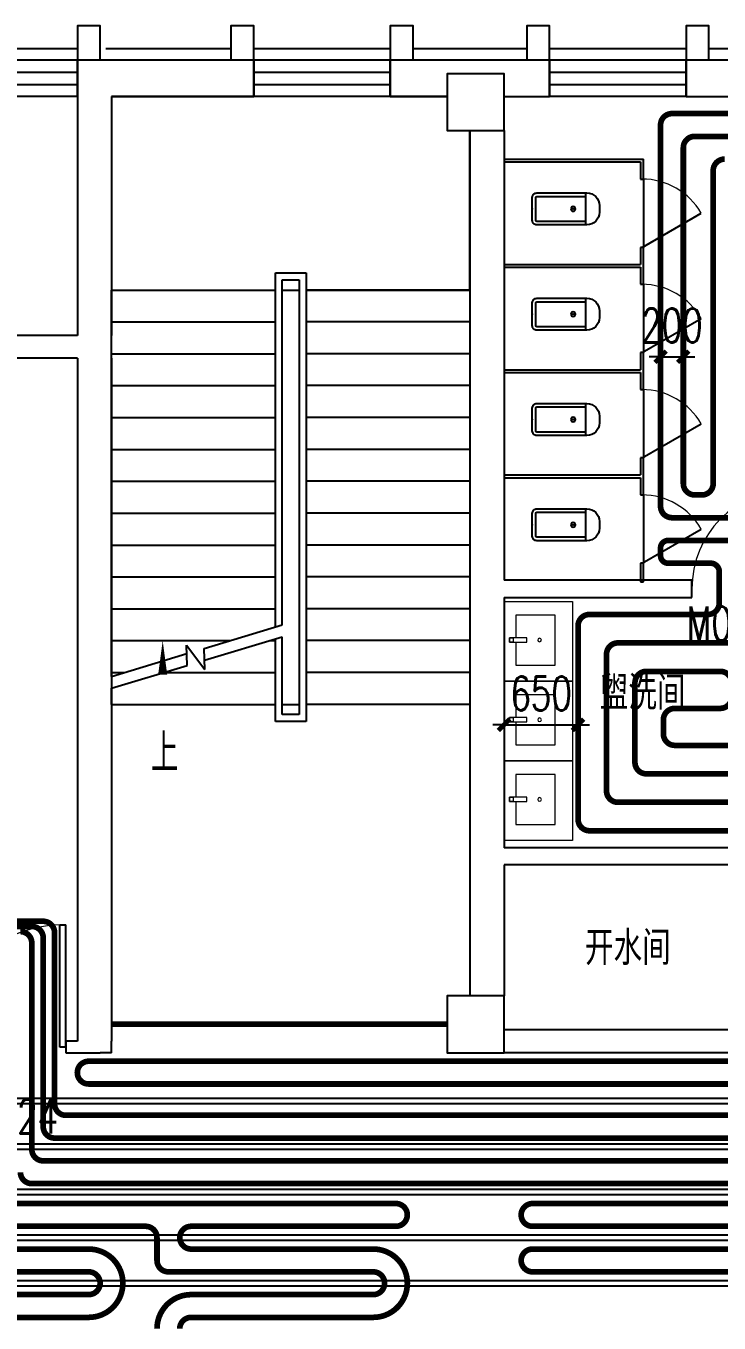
# Model space of a CAD drawing. Extents: x 2430460 to 2514560, y -608375 to -364775.
# Drawn here: x 2487580 to 2493671, y -386173 to -374778 of the extents above; entities that cross this region are included whole.
import ezdxf

# ---------------------------------------------------------------- set-up
doc = ezdxf.new("R2010")
doc.units = 0
doc.header["$LTSCALE"] = 1000
doc.header["$MEASUREMENT"] = 0
doc.linetypes.add('CENTER', pattern=[2, 1.25, -0.25, 0.25, -0.25])
doc.layers.add('A-FLOR-IDEN', color=7, linetype='Continuous', lineweight=20)
doc.layers.add('A-LVTRY', color=145, linetype='Continuous', lineweight=20)
for name, color, linetype in [('COLUMN', 9, 'Continuous'), ('DIM_SYMB', 3, 'Continuous'), ('LATRINE', 6, 'Continuous'), ('LVTRY', 6, 'Continuous'), ('PIPE-地暖供', 4, 'Continuous'), ('STAIR', 2, 'Continuous'), ('TH_DIM', 3, 'Continuous'), ('WALL', 9, 'Continuous'), ('WINDOW', 4, 'Continuous'), ('WINDOW_TEXT', 7, 'Continuous'), ('木龙骨', 23, 'Continuous'), ('立面', 254, 'Continuous')]:
    doc.layers.add(name, color=color, linetype=linetype)
doc.styles.add('_TCH_DIM', font='SIMPLEX', dxfattribs={"bigfont": 'GBCBIG'})
doc.styles.add('_TCH_DIM_T3', font='SIMPLEX', dxfattribs={"width": 0.705882, "bigfont": 'GBCBIG'})
doc.styles.add('_TCH_WINDOW', font='SIMPLEX', dxfattribs={"height": 3.5, "bigfont": 'GBCBIG'})
doc.styles.add('ROS', font='simhei.ttf', dxfattribs={"width": 0.7})
doc.dimstyles.new('_TCH_ARCH&&100', dxfattribs={"dimtxt": 297.5, "dimasz": 100, "dimexe": 250, "dimexo": 300, "dimgap": 126.25, "dimtad": 1, "dimdec": 0, "dimzin": 0, "dimdsep": 46, "dimtxsty": '_TCH_DIM_T3', "dimblk": 'ARCHTICK', "dimcen": 0.09, "dimclrt": 7, "dimazin": 2, "dimtfac": 1, "dimtdec": 0, "dimtix": 1, "dimtmove": 2, "dimatfit": 3, "dimfxl": 30, "dimtolj": 1, "dimtzin": 0, "dimarcsym": 0})

# ---------------------------------------------------------------- blocks, each defined once
blk = doc.blocks.new('A$C549865D3')
at = {"layer": 'A-LVTRY'}
blk.add_lwpolyline([(299, 430), (550, 430), (550, 0), (0, 0), (0, 430), (252, 430)], dxfattribs=at)
for points in [[(252, 500), (252, 458), (299, 458), (299, 500)], [(299, 500), (299, 310), (252, 310), (252, 500)]]:
    blk.add_lwpolyline(points, close=True, dxfattribs=at)
blk.add_circle((275, 170), 20, dxfattribs=at)
blk = doc.blocks.new('2313414')
at = {"layer": 'A-LVTRY'}
blk.add_lwpolyline([(1698294, -109163), (1698294, -108463), (1698894, -108463), (1698894, -109163)], close=True, dxfattribs=at)
at = {"layer": 'A-LVTRY', "xscale": -0.8, "yscale": 0.8, "zscale": 0.8, "rotation": 90}
blk.add_blockref('A$C549865D3', (1698741, -108582), dxfattribs=at)
blk = doc.blocks.new('$lvtry$00000200')
at = {"color": 0}
for p, q in [((-110, -40), (-110, -470)), ((100, -30), (-100, -30)), ((110, -470), (110, -40))]:
    blk.add_line(p, q, dxfattribs=at)
blk.add_lwpolyline([(100, 0), (-100, 0, 0.414214), (-140, -40), (-140, -480, 0.414214), (-30, -590), (30, -590, 0.414214), (140, -480), (140, -40, 0.414214)], format="xyb", close=True, dxfattribs=at)
blk.add_lwpolyline([(140, -470), (-140, -470)], dxfattribs=at)
blk.add_circle((0, -359), 20, dxfattribs=at)
for centre, start, end in [((-100, -40), 90, 180), ((100, -40), 0, 90)]:
    blk.add_arc(centre, 10, start, end, dxfattribs=at)
for p in [(0, 0), (0, -359)]:
    blk.add_point(p, dxfattribs=at)
blk = doc.blocks.new('_FZHK')
blk.add_lwpolyline([(-0.5, -0.5), (0.5, -0.5), (0.5, 0.5), (-0.5, 0.5)], close=True)
blk = doc.blocks.new('$WINLIB2D$00000001')
at = {"color": 0}
for points in [[(-0.5, 0.5), (-0.5, -0.5)], [(-0.5, 0.5), (0.5, 0.5)], [(0.5, -0.5), (0.5, 0.5)], [(0.5, 0.1667), (-0.5, 0.1667)], [(0.5, -0.1667), (-0.5, -0.1667)], [(-0.5, -0.5), (0.5, -0.5)]]:
    blk.add_lwpolyline(points, dxfattribs=at)
blk = doc.blocks.new('$DorLib2D$00000001')
for p, q in [((0.45, 0.975), (0.5, 0.975)), ((0.45, 0), (0.45, 0.975)), ((0.5, 0), (0.5, 0.975)), ((0.5, 0), (0.45, 0))]:
    blk.add_line(p, q)
at = {"lineweight": 13}
blk.add_arc((0.475, 0), 0.975, 91.4693, 180, dxfattribs=at)
blk = doc.blocks.new('$TCHSYS$APDOOR2D')
blk.add_line((0.5, 0), (0, 0.866))
at = {"lineweight": 13}
blk.add_arc((0.5, 0), 1, 120, 180, dxfattribs=at)
blk = doc.blocks.new('A$C7281566F')
for points in [[(-49.5, 19089.4), (-49.5, 19389.4), (-249.5, 19389.4), (-249.5, 19089.4)], [(1300.5, 19089.4), (1300.5, 19389.4), (1100.5, 19389.4), (1100.5, 19089.4)], [(1300.5, 19089.4), (1300.5, 19389.4), (1100.5, 19389.4), (1100.5, 19089.4)], [(2700.5, 19089.4), (2700.5, 19389.4), (2500.5, 19389.4), (2500.5, 19089.4)], [(3900.5, 19089.4), (3900.5, 19389.4), (3700.5, 19389.4), (3700.5, 19089.4)], [(5300.5, 19089.4), (5300.5, 19389.4), (5100.5, 19389.4), (5100.5, 19089.4)], [(-249.5, 19189.4), (-1449.5, 19189.4)], [(1100.5, 19189.4), (0.5, 19189.4)], [(1100.5, 19189.4), (0.5, 19189.4)], [(2500.5, 19189.4), (1300.5, 19189.4)], [(3700.5, 19189.4), (2700.5, 19189.4)], [(5100.5, 19189.4), (3900.5, 19189.4)], [(6400.5, 19189.4), (5300.5, 19189.4)]]:
    blk.add_lwpolyline(points)
at = {"layer": 'DIM_SYMB'}
blk.add_lwpolyline([(500.5, 13289.4, 0, 0, 0), (500.5, 13989.4, 0, 80, 0), (500.5, 13689.4, 0, 0, 0)], format="xyseb", dxfattribs=at)
at = {"layer": 'LATRINE'}
for p, q in [((3500.5, 18219.4), (4725.5, 18219.4)), ((3500.5, 18219.4), (3500.5, 18194.4)), ((3500.5, 18194.4), (4700.5, 18194.4)), ((4700.5, 18194.4), (4700.5, 18044.4)), ((4725.5, 18044.4), (4725.5, 18219.4)), ((4700.5, 18044.4), (4725.5, 18044.4)), ((4725.5, 18044.4, 400), (4725.5, 17444.4, 400)), ((4725.5, 17444.4), (4700.5, 17444.4)), ((4700.5, 17444.4), (4700.5, 17294.4)), ((4725.5, 17281.9), (4725.5, 17444.4)), ((3500.5, 17294.4), (4700.5, 17294.4)), ((3500.5, 17294.4), (3500.5, 17269.4)), ((3500.5, 17269.4), (4700.5, 17269.4)), ((4700.5, 17269.4), (4700.5, 17119.4)), ((4725.5, 17119.4), (4725.5, 17281.9)), ((4700.5, 17119.4), (4725.5, 17119.4)), ((4725.5, 17119.4, 400), (4725.5, 16519.4, 400)), ((4725.5, 16519.4), (4700.5, 16519.4)), ((4700.5, 16519.4), (4700.5, 16369.4)), ((4725.5, 16356.9), (4725.5, 16519.4)), ((3500.5, 16369.4), (4700.5, 16369.4)), ((3500.5, 16369.4), (3500.5, 16344.4)), ((3500.5, 16344.4), (4700.5, 16344.4)), ((4700.5, 16344.4), (4700.5, 16194.4)), ((4725.5, 16194.4), (4725.5, 16356.9)), ((4700.5, 16194.4), (4725.5, 16194.4)), ((4725.5, 16194.4, 400), (4725.5, 15594.4, 400)), ((4725.5, 15594.4), (4700.5, 15594.4)), ((4700.5, 15594.4), (4700.5, 15444.4)), ((4725.5, 15431.9), (4725.5, 15594.4)), ((3500.5, 15444.4), (4700.5, 15444.4)), ((3500.5, 15444.4), (3500.5, 15419.4)), ((3500.5, 15419.4), (4700.5, 15419.4)), ((4700.5, 15419.4), (4700.5, 15269.4)), ((4725.5, 15269.4), (4725.5, 15431.9)), ((4700.5, 15269.4), (4725.5, 15269.4)), ((4725.5, 15269.4, 400), (4725.5, 14669.4, 400)), ((4725.5, 14669.4), (4700.5, 14669.4)), ((4700.5, 14669.4), (4700.5, 14506.9)), ((4725.5, 14506.9), (4725.5, 14669.4)), ((4700.5, 14506.9), (4725.5, 14506.9))]:
    blk.add_line(p, q, dxfattribs=at)
at = {"layer": 'STAIR'}
for p, q in [((3000.5, 18769.4), (50.5, 18769.4)), ((50.5, 18769.4), (50.5, 17069.4)), ((3200.5, 17069.4), (3200.5, 18469.4)), ((1490.5, 14109.5), (1490.5, 17219.4)), ((1490.5, 17219.4), (1760.5, 17219.4)), ((1760.5, 17219.4), (1760.5, 13279.4)), ((1550.5, 14127.6), (1550.5, 17159.4)), ((1550.5, 17159.4), (1700.5, 17159.4)), ((1700.5, 17159.4), (1700.5, 13339.4)), ((50.5, 13675.5), (50.5, 17069.4)), ((50.5, 17069.4), (1490.5, 17069.4)), ((50.5, 17069.4), (1490.5, 17069.4)), ((1550.5, 14127.6), (1550.5, 17069.4)), ((1550.5, 17069.4), (1700.5, 17069.4)), ((1700.5, 17069.4), (1700.5, 13429.4)), ((3200.5, 17069.4), (1760.5, 17069.4)), ((1760.5, 17069.4), (3200.5, 17069.4)), ((3200.5, 17069.4), (3200.5, 13429.4)), ((50.5, 16789.4), (1490.5, 16789.4)), ((3200.5, 16789.4), (1760.5, 16789.4)), ((50.5, 16509.4), (1490.5, 16509.4)), ((3200.5, 16509.4), (1760.5, 16509.4)), ((50.5, 16229.4), (1490.5, 16229.4)), ((3200.5, 16229.4), (1760.5, 16229.4)), ((50.5, 15949.4), (1490.5, 15949.4)), ((3200.5, 15949.4), (1760.5, 15949.4)), ((50.5, 15669.4), (1490.5, 15669.4)), ((3200.5, 15669.4), (1760.5, 15669.4)), ((50.5, 15389.4), (1490.5, 15389.4)), ((3200.5, 15389.4), (1760.5, 15389.4)), ((50.5, 15109.4), (1490.5, 15109.4)), ((3200.5, 15109.4), (1760.5, 15109.4)), ((50.5, 14829.4), (1490.5, 14829.4)), ((3200.5, 14829.4), (1760.5, 14829.4)), ((50.5, 14549.4), (1490.5, 14549.4)), ((3200.5, 14549.4), (1760.5, 14549.4)), ((50.5, 14269.4), (1490.5, 14269.4)), ((3200.5, 14269.4), (1760.5, 14269.4)), ((865.9, 13921.3), (1550.5, 14127.6)), ((869.1, 13817.8), (1550.5, 14023.2)), ((1550.5, 13429.4), (1550.5, 14023.2)), ((1550.5, 13339.4), (1550.5, 14023.2)), ((50.5, 13989.4), (1091.8, 13989.4)), ((716.1, 13771.7), (710.6, 13950)), ((710.6, 13950), (871.6, 13734.6)), ((871.6, 13734.6), (865.9, 13921.3)), ((1438.3, 13989.4), (1490.5, 13989.4)), ((1490.5, 13279.4), (1490.5, 14005.1)), ((3200.5, 13989.4), (1760.5, 13989.4)), ((50.5, 13675.5), (712.9, 13875.2)), ((50.5, 13571.1), (716.1, 13771.7)), ((50.5, 13709.4), (162.8, 13709.4)), ((509.3, 13709.4), (1490.5, 13709.4)), ((3200.5, 13709.4), (1760.5, 13709.4)), ((50.5, 13429.4), (50.5, 13571.1)), ((50.5, 13429.4), (1490.5, 13429.4)), ((1550.5, 13429.4), (1700.5, 13429.4)), ((1700.5, 13339.4), (1550.5, 13339.4)), ((3200.5, 13429.4), (1760.5, 13429.4)), ((1760.5, 13279.4), (1490.5, 13279.4))]:
    blk.add_line(p, q, dxfattribs=at)
at = {"layer": 'WALL'}
for p, q in [((-49.5, 19089.4), (-249.5, 19089.4)), ((-249.5, 19089.4), (-249.5, 18769.4)), ((1300.5, 19089.4), (-49.5, 19089.4)), ((1300.5, 18769.4), (1300.5, 19089.4)), ((3200.5, 19089.4), (2500.5, 19089.4)), ((2500.5, 19089.4), (2500.5, 18769.4)), ((3900.5, 19089.4), (3200.5, 19089.4)), ((3900.5, 18769.4), (3900.5, 19089.4)), ((6600.5, 19089.4), (5100.5, 19089.4)), ((5100.5, 19089.4), (5100.5, 18769.4)), ((-249.5, 18769.4), (-249.5, 16669.4)), ((50.5, 18769.4), (1300.5, 18769.4)), ((50.5, 18769.4), (50.5, 16669.4)), ((2500.5, 18769.4), (3000.5, 18769.4)), ((3500.5, 18769.4), (3900.5, 18769.4)), ((5100.5, 18769.4), (6600.5, 18769.4)), ((3200.5, 18469.4), (3200.5, 14469.4)), ((3500.5, 18469.4), (3500.5, 14519.4)), ((-249.5, 16669.4), (-2199.5, 16669.4)), ((50.5, 16669.4), (50.5, 16669.4)), ((50.5, 16469.4), (50.5, 16669.4)), ((-249.5, 16469.4), (-2199.5, 16469.4)), ((-249.5, 16469.4), (-249.5, 10469.4)), ((50.5, 16469.4), (50.5, 16469.4)), ((50.5, 16469.4), (50.5, 10469.4)), ((5150.5, 14519.4), (3500.5, 14519.4)), ((5150.5, 14369.4), (5150.5, 14519.4)), ((3200.5, 14469.4), (3200.5, 12069.4)), ((3500.5, 14369.4), (5150.5, 14369.4)), ((3500.5, 14369.4), (3500.5, 12169.4)), ((6250.5, 12169.4), (3500.5, 12169.4)), ((3200.5, 12069.4), (3200.5, 10869.4)), ((6100.5, 12019.4), (3500.5, 12019.4)), ((3500.5, 12019.4), (3500.5, 10869.4)), ((6100.5, 10569.4), (3500.5, 10569.4)), ((-249.5, 10469.4), (-349.5, 10469.4)), ((-349.5, 10469.4), (-349.5, 10369.4)), ((50.5, 10469.4), (50.5, 10469.4)), ((50.5, 10369.4), (50.5, 10469.4)), ((-349.5, 10369.4), (-49.5, 10369.4)), ((50.5, 10369.4), (-49.5, 10369.4)), ((6250.5, 10369.4), (3500.5, 10369.4))]:
    blk.add_line(p, q, dxfattribs=at)
at = {"layer": 'A-LVTRY'}
for p in [(-1694793, 122796.5), (-1694793, 122096.5), (-1694793, 121396.5)]:
    blk.add_blockref('2313414', p, dxfattribs=at)
at = {"layer": 'COLUMN', "xscale": 500, "yscale": 500, "zscale": 500, "rotation": 90}
for p in [(3250.5, 18719.4), (3250.5, 10619.4)]:
    blk.add_blockref('_FZHK', p, dxfattribs=at)
at = {"layer": 'LATRINE', "xscale": 600, "yscale": 600, "zscale": 25, "rotation": 270}
for p in [(4713, 17744.4), (4713, 16819.4), (4713, 15894.4), (4713, 14969.4)]:
    blk.add_blockref('$TCHSYS$APDOOR2D', p, dxfattribs=at)
at = {"layer": 'LVTRY', "extrusion": (0, 0, -1), "zscale": -1, "rotation": 270}
for p in [(-3748.3, 17781.9, 0), (-3748.3, 16856.9, 0), (-3748.3, 15931.9, 0), (-3748.3, 15006.9, 0)]:
    blk.add_blockref('$lvtry$00000200', p, dxfattribs=at)
at = {"layer": 'WINDOW', "xscale": 1200, "yscale": 320, "zscale": 1200, "rotation": 180}
for p in [(-849.5, 18929.4), (1900.5, 18929.4), (4500.5, 18929.4)]:
    blk.add_blockref('$WINLIB2D$00000001', p, dxfattribs=at)
at = {"layer": 'WINDOW'}
ref = blk.add_blockref('$DorLib2D$00000001', (5600.5, 14444.4), dxfattribs=dict(at, xscale=-900, yscale=-900, zscale=-900, rotation=180.0000000000262))
ref.add_attrib('A', 'M0924', (5105.5, 13990.7), dxfattribs={"layer": 'WINDOW_TEXT', "height": 297.5, "style": '_TCH_WINDOW', "width": 0.705882})
ref = blk.add_blockref('$DorLib2D$00000001', (-899.5, 10419.4), dxfattribs=dict(at, xscale=-1100, yscale=-1100, zscale=-1100, rotation=180))
ref.add_attrib('A', 'M1124', (-1354.5, 9660.8), dxfattribs={"layer": 'WINDOW_TEXT', "height": 297.5, "style": '_TCH_WINDOW', "width": 0.705882})
at = {"layer": 'A-FLOR-IDEN', "style": 'ROS', "width": 0.7}
for s, p in [('盥洗间', (4341.4, 13410.2)), ('开水间', (4211.2, 11168.5))]:
    blk.add_text(s, height=262.87, dxfattribs=at).set_placement(p)
at = {"layer": 'DIM_SYMB', "color": 7, "style": '_TCH_DIM'}
blk.add_text('上', height=337.6, dxfattribs=at).set_placement((396.3, 12834.4))
blk = doc.blocks.new('_ArchTick')
at = {"color": 0, "linetype": 'ByBlock', "const_width": 0.4}
blk.add_lwpolyline([(-0.5, -0.5), (0.5, 0.5)], dxfattribs=at)
blk = doc.blocks.new('*D677')
at = {"layer": 'Defpoints', "color": 0, "transparency": 16777216}
for p in [(2493157, -377560), (2493357, -377560), (2493357, -377684)]:
    blk.add_point(p, dxfattribs=at)
at = {"layer": 'TH_DIM', "color": 0, "lineweight": -2, "transparency": 16777216}
for p, q in [((2493157, -377684), (2493057, -377684)), ((2493157, -377684), (2493357, -377684)), ((2493357, -377684), (2493457, -377684)), ((2493157, -377860), (2493157, -377934)), ((2493357, -377860), (2493357, -377934))]:
    blk.add_line(p, q, dxfattribs=at)
at = {"layer": 'TH_DIM', "color": 0, "lineweight": -2, "transparency": 16777216, "xscale": 100, "yscale": 100, "zscale": 100}
blk.add_blockref('_ArchTick', (2493157, -377684), dxfattribs=at)
at = {"layer": 'TH_DIM', "color": 0, "lineweight": -2, "transparency": 16777216, "xscale": 100, "yscale": 100, "zscale": 100, "rotation": 180}
blk.add_blockref('_ArchTick', (2493357, -377684), dxfattribs=at)
at = {"layer": 'TH_DIM', "color": 7, "transparency": 16777216, "insert": (2493257, -377409), "char_height": 297.5, "attachment_point": 5, "style": '_TCH_DIM_T3'}
blk.add_mtext('\\A1;200', dxfattribs=at)
blk = doc.blocks.new('*D682')
at = {"layer": 'Defpoints', "color": 0, "transparency": 16777216}
for p in [(2491782, -380762), (2492432, -380762), (2492432, -380917)]:
    blk.add_point(p, dxfattribs=at)
at = {"layer": 'TH_DIM', "color": 0, "lineweight": -2, "transparency": 16777216}
for p, q in [((2491782, -380917), (2491682, -380917)), ((2491782, -380917), (2492432, -380917)), ((2492432, -380917), (2492532, -380917)), ((2491782, -381062), (2491782, -381167)), ((2492432, -381062), (2492432, -381167))]:
    blk.add_line(p, q, dxfattribs=at)
at = {"layer": 'TH_DIM', "color": 0, "lineweight": -2, "transparency": 16777216, "xscale": 100, "yscale": 100, "zscale": 100}
blk.add_blockref('_ArchTick', (2491782, -380917), dxfattribs=at)
at = {"layer": 'TH_DIM', "color": 0, "lineweight": -2, "transparency": 16777216, "xscale": 100, "yscale": 100, "zscale": 100, "rotation": 180}
blk.add_blockref('_ArchTick', (2492432, -380917), dxfattribs=at)
at = {"layer": 'TH_DIM', "color": 7, "transparency": 16777216, "insert": (2492107, -380642), "char_height": 297.5, "attachment_point": 5, "style": '_TCH_DIM_T3'}
blk.add_mtext('\\A1;650', dxfattribs=at)
blk = doc.blocks.new('*D684')
at = {"layer": 'Defpoints', "color": 0, "transparency": 16777216}
for p in [(2493157, -377560), (2493357, -377560), (2493357, -377684)]:
    blk.add_point(p, dxfattribs=at)
at = {"layer": 'TH_DIM', "color": 0, "lineweight": -2, "transparency": 16777216}
for p, q in [((2493157, -377684), (2493057, -377684)), ((2493157, -377684), (2493357, -377684)), ((2493357, -377684), (2493457, -377684)), ((2493157, -377860), (2493157, -377934)), ((2493357, -377860), (2493357, -377934))]:
    blk.add_line(p, q, dxfattribs=at)
at = {"layer": 'TH_DIM', "color": 0, "lineweight": -2, "transparency": 16777216, "xscale": 100, "yscale": 100, "zscale": 100}
blk.add_blockref('_ArchTick', (2493157, -377684), dxfattribs=at)
at = {"layer": 'TH_DIM', "color": 0, "lineweight": -2, "transparency": 16777216, "xscale": 100, "yscale": 100, "zscale": 100, "rotation": 180}
blk.add_blockref('_ArchTick', (2493357, -377684), dxfattribs=at)
at = {"layer": 'TH_DIM', "color": 7, "transparency": 16777216, "insert": (2493257, -377409), "char_height": 297.5, "attachment_point": 5, "style": '_TCH_DIM_T3'}
blk.add_mtext('\\A1;200', dxfattribs=at)
blk = doc.blocks.new('*D689')
at = {"layer": 'Defpoints', "color": 0, "transparency": 16777216}
for p in [(2491782, -380762), (2492432, -380762), (2492432, -380917)]:
    blk.add_point(p, dxfattribs=at)
at = {"layer": 'TH_DIM', "color": 0, "lineweight": -2, "transparency": 16777216}
for p, q in [((2491782, -380917), (2491682, -380917)), ((2491782, -380917), (2492432, -380917)), ((2492432, -380917), (2492532, -380917)), ((2491782, -381062), (2491782, -381167)), ((2492432, -381062), (2492432, -381167))]:
    blk.add_line(p, q, dxfattribs=at)
at = {"layer": 'TH_DIM', "color": 0, "lineweight": -2, "transparency": 16777216, "xscale": 100, "yscale": 100, "zscale": 100}
blk.add_blockref('_ArchTick', (2491782, -380917), dxfattribs=at)
at = {"layer": 'TH_DIM', "color": 0, "lineweight": -2, "transparency": 16777216, "xscale": 100, "yscale": 100, "zscale": 100, "rotation": 180}
blk.add_blockref('_ArchTick', (2492432, -380917), dxfattribs=at)
at = {"layer": 'TH_DIM', "color": 7, "transparency": 16777216, "insert": (2492107, -380642), "char_height": 297.5, "attachment_point": 5, "style": '_TCH_DIM_T3'}
blk.add_mtext('\\A1;650', dxfattribs=at)

msp = doc.modelspace()

# ---------------------------------------------------------------- linework, layer by layer
at = {"layer": 'PIPE-地暖供', "const_width": 50}
for points in [[(2494182, -375547.8), (2493257, -375547.8, 0.4142136), (2493157, -375647.8), (2493157, -378997.8, 0.4142136), (2493257, -379097.8), (2493782, -379097.8, 0.4142136)], [(2493719.5, -375947.8, 0.4142136), (2493619.5, -376047.8), (2493619.5, -378797.8, -0.4142136), (2493519.5, -378897.8), (2493457, -378897.8, -0.4142136), (2493357, -378797.8), (2493357, -375847.8, -0.4142136), (2493457, -375747.8), (2493982, -375747.8, -0.4142136)], [(2493982, -379297.8), (2493223.7, -379297.8, 0.4142136), (2493157, -379364.4), (2493157, -379431.1, 0.4142136), (2493223.7, -379497.8), (2493597.7, -379497.8, -0.4142136), (2493672.7, -379572.8), (2493672.7, -379847.8, -0.4142136), (2493572.7, -379947.8), (2492532, -379947.8, 0.4142136), (2492432, -380047.8), (2492432, -381747.8, 0.4142136), (2492532, -381847.8), (2494582, -381847.8, -0.4142136)], [(2494582, -381597.8), (2492782, -381597.8, -0.4142136), (2492682, -381497.8), (2492682, -380297.8, -0.4142136), (2492782, -380197.8), (2493932, -380197.8, -0.4142136)], [(2493782, -380547.8, 0.4142136), (2493682, -380447.8), (2493032, -380447.8, 0.4142136), (2492932, -380547.8), (2492932, -381247.8, 0.4142136), (2493032, -381347.8), (2494182, -381347.8, 0.4142136)], [(2493932, -381097.8), (2493282, -381097.8, -0.4142136), (2493182, -380997.8), (2493182, -380872.8, -0.4142136), (2493282, -380772.8), (2493682, -380772.8, 0.4142136), (2493782, -380672.8)], [(2495832, -384347.8), (2487932, -384347.8, -0.4142136), (2487832, -384247.8), (2487832, -382743.2, 0.4142136), (2487732, -382643.2), (2486332, -382643.2)], [(2486332, -382688.7), (2487632, -382688.7, -0.4142136), (2487732, -382788.7), (2487732, -384447.8, 0.4142136), (2487832, -384547.8), (2496082, -384547.8, 0.4142136)], [(2496332, -384747.8), (2487732, -384747.8, -0.4142136), (2487632, -384647.8), (2487632, -382834.1, 0.4142136), (2487532, -382734.1)], [(2495832, -383872.8), (2488132, -383872.8, 0.4142136), (2488032, -383972.8), (2488032, -383972.8, 0.4142136), (2488132, -384072.8), (2495832, -384072.8, -0.4142136)], [(2487532, -384847.8, 0.4142136), (2487632, -384947.8), (2496332, -384947.8, -0.4142136)], [(2486632, -385122.8), (2490831.4, -385122.8, -0.4142136), (2490931.4, -385222.8), (2490931.4, -385222.8, -0.4142136), (2490831.4, -385322.8), (2489032, -385322.8, 0.4142136), (2488932, -385422.8), (2488932, -385422.8, 0.4142136), (2489032, -385522.8), (2490632, -385522.8, -0.4142136), (2490932, -385822.8, -0.4142136), (2490632, -386122.8), (2489032, -386122.8, 0.4142136), (2488932, -386222.8, 0.4142136)], [(2496332, -385122.8), (2492032, -385122.8, 0.4142136), (2491932, -385222.8), (2491932, -385222.8, 0.4142136), (2492032, -385322.8), (2496332, -385322.8, -0.4142136)], [(2488732, -386222.8, -0.4142136), (2489032, -385922.8), (2490632, -385922.8, 0.4142136), (2490732, -385822.8, 0.4142136), (2490632, -385722.8), (2488832, -385722.8, -0.4142136), (2488732, -385622.8), (2488732, -385422.8, 0.4142136), (2488632, -385322.8), (2486632, -385322.8, 0.4142136)], [(2486632, -385522.8), (2488132, -385522.8, -0.4142136), (2488432, -385822.8, -0.4142136), (2488132, -386122.8), (2486632, -386122.8, 0.4142136)], [(2496332, -385522.8), (2492032, -385522.8, 0.4142136), (2491932, -385622.8), (2491932, -385622.8, 0.4142136), (2492032, -385722.8), (2496582, -385722.8, 0.4142136)], [(2486632, -385922.8), (2488132, -385922.8, 0.4142136), (2488232, -385822.8, 0.4142136), (2488132, -385722.8), (2486632, -385722.8, -0.4142136)]]:
    msp.add_lwpolyline(points, format="xyb", dxfattribs=at)
at = {"layer": '木龙骨', "color": 253}
for points in [[(2459382, -384197.8), (2499582, -384197.8), (2499582, -384247.8), (2459382, -384247.8)], [(2459382, -384597.8), (2499582, -384597.8), (2499582, -384647.8), (2459382, -384647.8)], [(2459382, -384997.8), (2499582, -384997.8), (2499582, -385047.8), (2459382, -385047.8)], [(2459382, -385397.8), (2499582, -385397.8), (2499582, -385447.8), (2459382, -385447.8)], [(2459382, -385797.8), (2499582, -385797.8), (2499582, -385847.8), (2459382, -385847.8)]]:
    msp.add_lwpolyline(points, dxfattribs=at)
at = {"layer": '立面', "linetype": 'CENTER', "const_width": 50}
msp.add_lwpolyline([(2488332, -383547.8), (2491282, -383547.8)], dxfattribs=at)

# ---------------------------------------------------------------- block references
msp.add_blockref('A$C7281566F', (2488281.5, -394167.1))

# ---------------------------------------------------------------- dimensions: what is measured, and where the dimension line sits
at = {"layer": 'TH_DIM'}
for p1, p2, distance, picture, middle in [((2493157, -377559.9), (2493357, -377559.9), -123.8, '*D677', (2493257, -377408.6)), ((2493157, -377559.9), (2493357, -377559.9), -123.8, '*D684', (2493257, -377408.6)), ((2491782, -380761.8), (2492432, -380761.8), -155.1, '*D682', (2492107, -380641.9)), ((2491782, -380761.8), (2492432, -380761.8), -155.1, '*D689', (2492107, -380641.9))]:
    dim = msp.add_aligned_dim(p1=p1, p2=p2, distance=distance, dimstyle='_TCH_ARCH&&100', dxfattribs=at)
    dim.commit()
    dim.dimension.update_dxf_attribs({"geometry": picture, "text_midpoint": middle})

doc.saveas('drawing.dxf')
